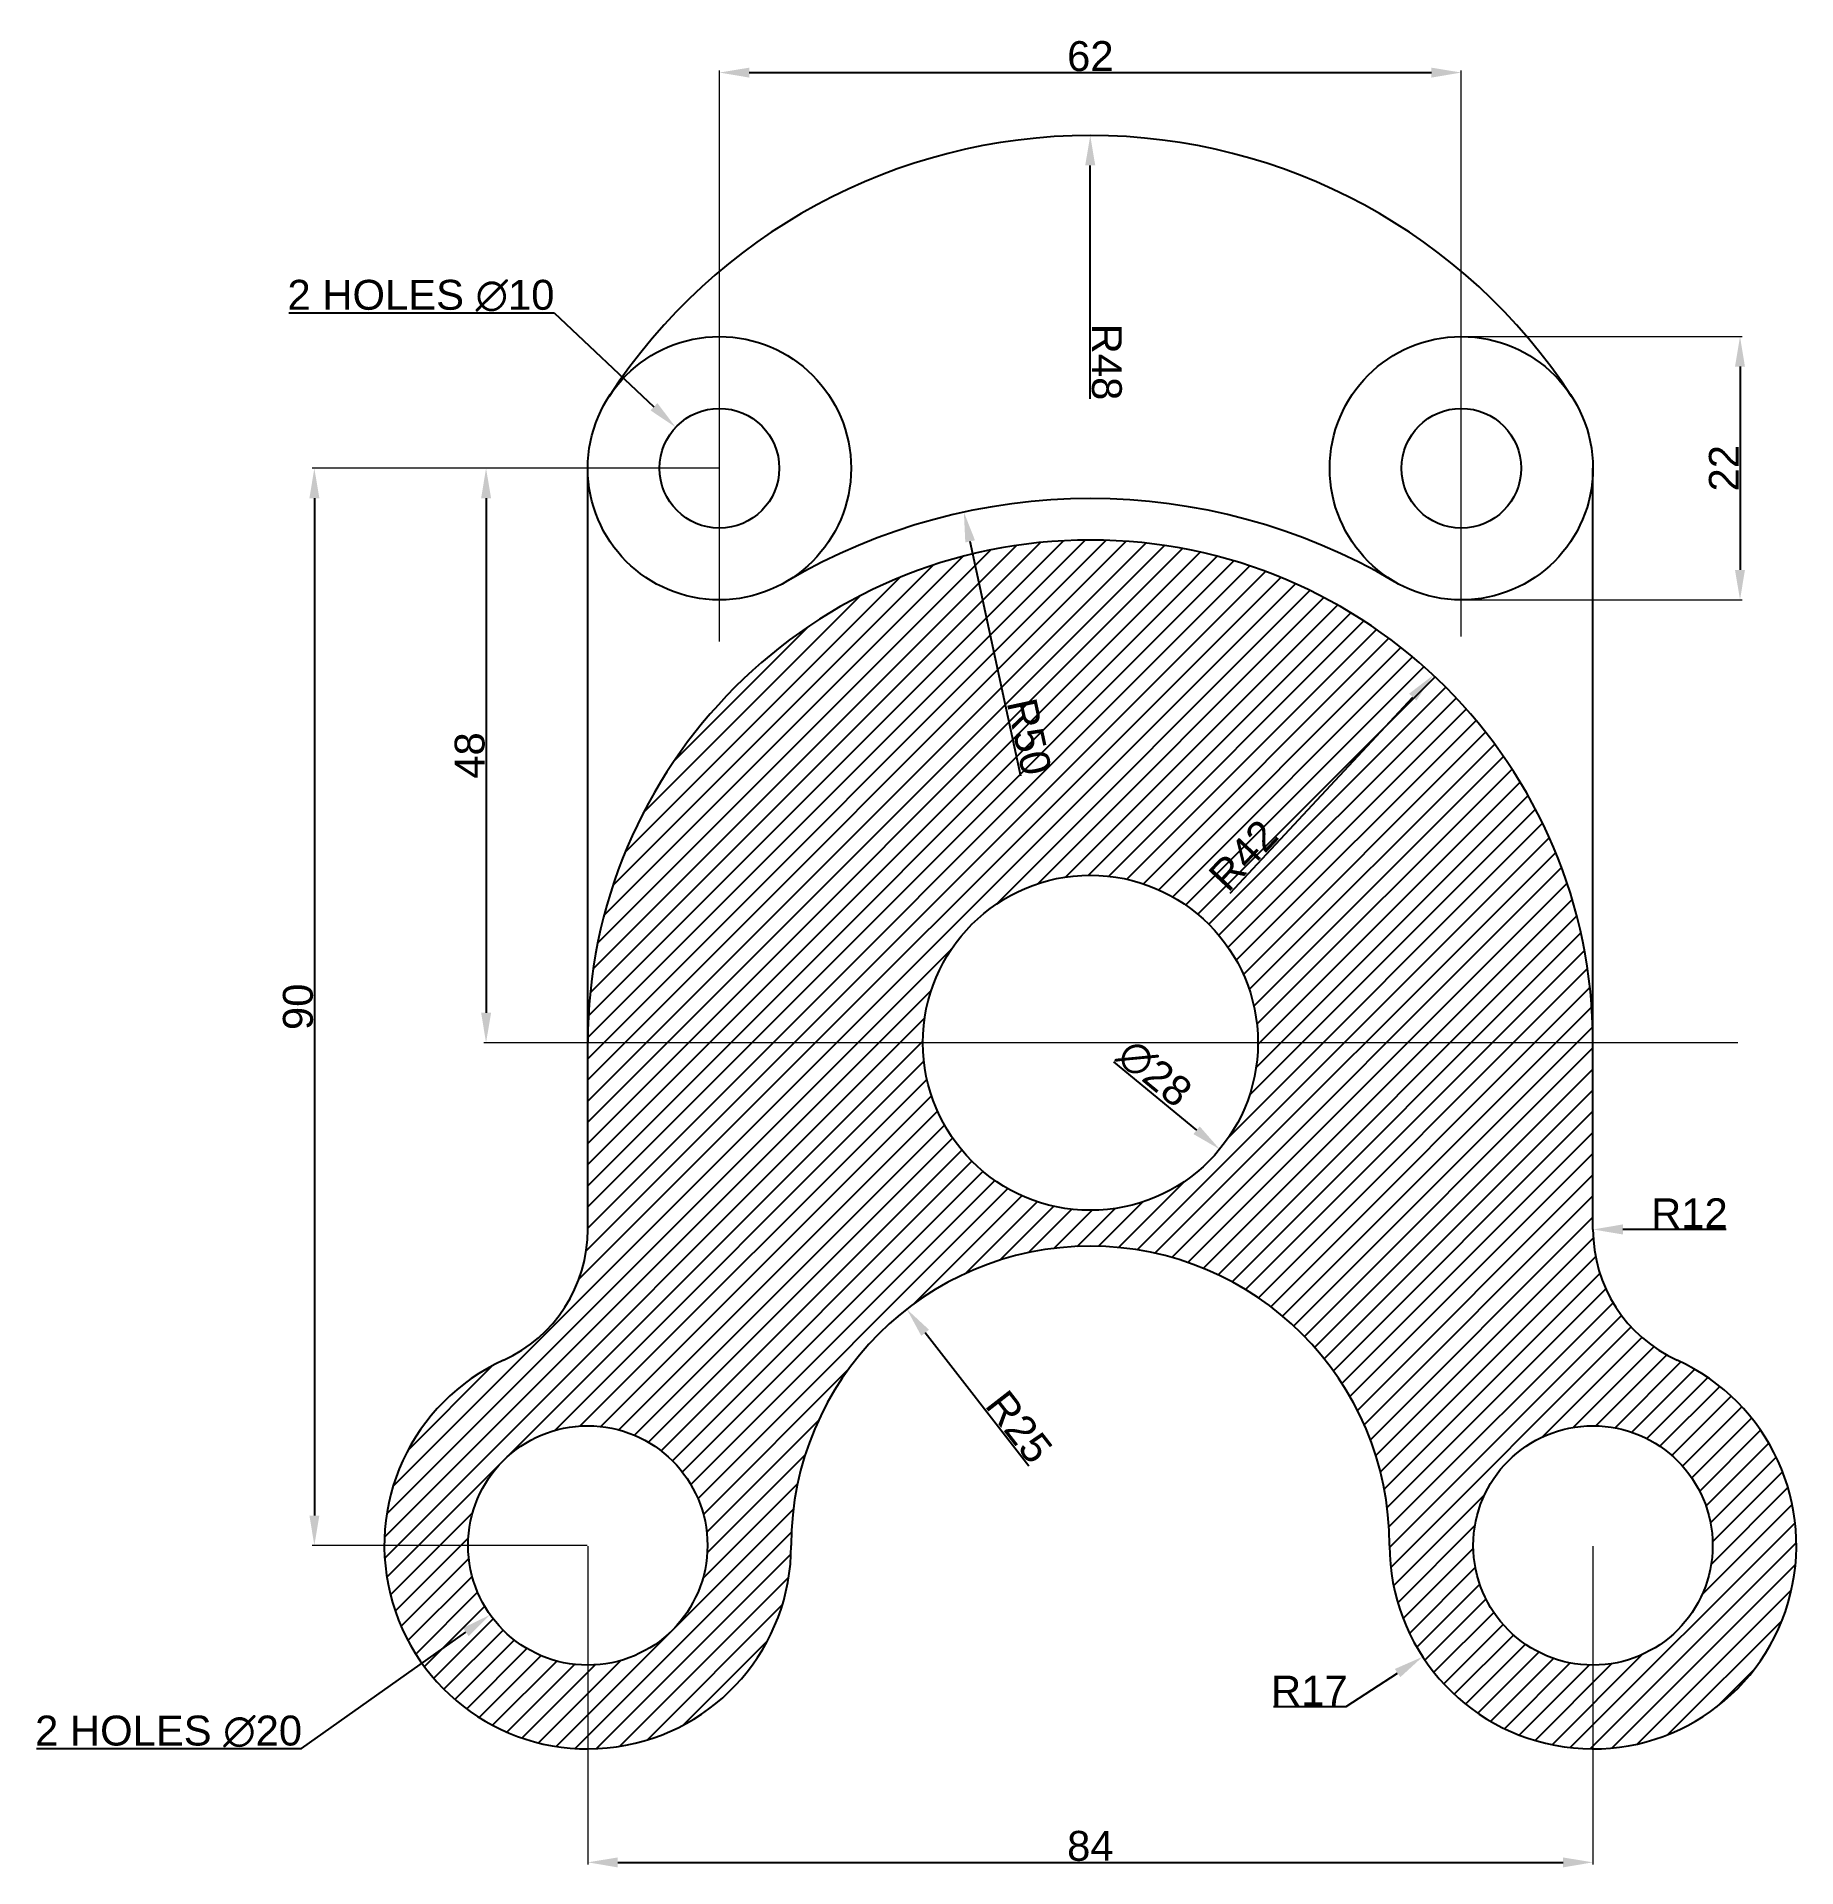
# Model space of a CAD drawing. Header units: millimetres. Extents: x -46 to 101, y -27 to 126.
import ezdxf

# ---------------------------------------------------------------- set-up
doc = ezdxf.new("R2010")
doc.units = ezdxf.units.MM
doc.header["$MEASUREMENT"] = 0
doc.styles.get("Standard").update_dxf_attribs({"font": 'arial.ttf'})
doc.dimstyles.new('Copy of Standard', dxfattribs={"dimtxt": 2.5, "dimasz": 2.5, "dimexe": 0.18, "dimexo": 0.0625, "dimgap": 0.09, "dimtad": 1, "dimtoh": 1, "dimdec": 0, "dimzin": 0, "dimdsep": 46, "dimtxsty": 'Standard', "dimcen": 0, "dimadec": 0, "dimazin": 0, "dimtfac": 1, "dimtdec": 0, "dimtofl": 0, "dimtmove": 0, "dimatfit": 3, "dimfxl": 1, "dimtolj": 1, "dimtzin": 0, "dimlwe": 5, "dimarcsym": 0})

# ---------------------------------------------------------------- blocks, each defined once
blk = doc.blocks.new('*D1')
at = {"color": 0, "lineweight": 5, "transparency": 16777216}
for p, q in [((11, 75.53), (11, 123.24)), ((73, 75.93), (73, 123.24))]:
    blk.add_line(p, q, dxfattribs=at)
at = {"color": 0, "lineweight": -2, "transparency": 16777216}
blk.add_line((13.5, 123.06), (70.5, 123.06), dxfattribs=at)
at = {"color": 0, "transparency": 16777216}
for points in [[(13.5, 123.47), (13.5, 122.64), (11, 123.06)], [(70.5, 123.47), (70.5, 122.64), (73, 123.06)]]:
    blk.add_solid(points, dxfattribs=at)
at = {"layer": 'Defpoints', "color": 0, "transparency": 16777216}
for p in [(73, 123.06), (11, 75.47), (73, 75.87)]:
    blk.add_point(p, dxfattribs=at)
at = {"color": 0, "transparency": 16777216, "insert": (42, 124.42), "char_height": 2.5, "attachment_point": 5}
blk.add_mtext('\\A1;62', dxfattribs=at)
blk = doc.blocks.new('*D2')
at = {"color": 0, "lineweight": 5, "transparency": 16777216}
for p, q in [((10.94, 90), (-8.68, 90)), ((96.12, 42), (-8.68, 42))]:
    blk.add_line(p, q, dxfattribs=at)
at = {"color": 0, "lineweight": -2, "transparency": 16777216}
blk.add_line((-8.5, 87.5), (-8.5, 44.5), dxfattribs=at)
at = {"color": 0, "transparency": 16777216}
for points in [[(-8.91, 87.5), (-8.08, 87.5), (-8.5, 90)], [(-8.91, 44.5), (-8.08, 44.5), (-8.5, 42)]]:
    blk.add_solid(points, dxfattribs=at)
at = {"layer": 'Defpoints', "color": 0, "transparency": 16777216}
for p in [(11, 90), (-8.5, 42), (96.18, 42)]:
    blk.add_point(p, dxfattribs=at)
at = {"color": 0, "transparency": 16777216, "insert": (-9.86, 66), "char_height": 2.5, "attachment_point": 5, "rotation": 90}
blk.add_mtext('\\A1;48', dxfattribs=at)
blk = doc.blocks.new('*D3')
at = {"color": 0, "lineweight": 5, "transparency": 16777216}
for p, q in [((10.94, 90), (-23.03, 90)), ((-0.06, 0), (-23.03, 0))]:
    blk.add_line(p, q, dxfattribs=at)
at = {"color": 0, "lineweight": -2, "transparency": 16777216}
blk.add_line((-22.85, 87.5), (-22.85, 2.5), dxfattribs=at)
at = {"color": 0, "transparency": 16777216}
for points in [[(-23.26, 87.5), (-22.43, 87.5), (-22.85, 90)], [(-23.26, 2.5), (-22.43, 2.5), (-22.85, 0)]]:
    blk.add_solid(points, dxfattribs=at)
at = {"layer": 'Defpoints', "color": 0, "transparency": 16777216}
for p in [(11, 90), (-22.85, 0), (0, 0)]:
    blk.add_point(p, dxfattribs=at)
at = {"color": 0, "transparency": 16777216, "insert": (-24.21, 45), "char_height": 2.5, "attachment_point": 5, "rotation": 90}
blk.add_mtext('\\A1;90', dxfattribs=at)
blk = doc.blocks.new('*D4')
at = {"color": 0, "lineweight": 5, "transparency": 16777216}
for p, q in [((0, -0.06), (0, -26.66)), ((84, -0.06), (84, -26.66))]:
    blk.add_line(p, q, dxfattribs=at)
at = {"color": 0, "lineweight": -2, "transparency": 16777216}
blk.add_line((2.5, -26.48), (81.5, -26.48), dxfattribs=at)
at = {"color": 0, "transparency": 16777216}
for points in [[(2.5, -26.07), (2.5, -26.9), (0, -26.48)], [(81.5, -26.07), (81.5, -26.9), (84, -26.48)]]:
    blk.add_solid(points, dxfattribs=at)
at = {"layer": 'Defpoints', "color": 0, "transparency": 16777216}
for p in [(0, 0), (84, 0), (84, -26.48)]:
    blk.add_point(p, dxfattribs=at)
at = {"color": 0, "transparency": 16777216, "insert": (42, -25.12), "char_height": 2.5, "attachment_point": 5}
blk.add_mtext('\\A1;84', dxfattribs=at)
blk = doc.blocks.new('*D5')
at = {"color": 0, "lineweight": -2, "transparency": 16777216}
blk.add_line((41.99, 95.8), (41.99, 115.3), dxfattribs=at)
at = {"color": 0, "transparency": 16777216}
blk.add_solid([(42.41, 115.3), (41.57, 115.3), (41.99, 117.8)], dxfattribs=at)
at = {"layer": 'Defpoints', "color": 0, "transparency": 16777216}
for p in [(41.99, 117.8), (42, 69.8)]:
    blk.add_point(p, dxfattribs=at)
at = {"color": 0, "transparency": 16777216, "insert": (43.36, 98.88), "char_height": 2.5, "attachment_point": 5, "rotation": 270.0143}
blk.add_mtext('\\A1;R48', dxfattribs=at)
blk = doc.blocks.new('*D6')
at = {"color": 0, "lineweight": -2, "transparency": 16777216}
blk.add_line((53.67, 54.51), (68.95, 70.88), dxfattribs=at)
at = {"color": 0, "transparency": 16777216}
blk.add_solid([(68.64, 71.17), (69.25, 70.6), (70.65, 72.71)], dxfattribs=at)
at = {"layer": 'Defpoints', "color": 0, "transparency": 16777216}
for p in [(70.65, 72.71), (42, 42)]:
    blk.add_point(p, dxfattribs=at)
at = {"color": 0, "transparency": 16777216, "insert": (54.78, 57.67), "char_height": 2.5, "attachment_point": 5, "rotation": 46.9861}
blk.add_mtext('\\A1;R42', dxfattribs=at)
blk = doc.blocks.new('*D7')
at = {"color": 0, "lineweight": -2, "transparency": 16777216}
blk.add_line((36.2, 64.28), (31.96, 83.89), dxfattribs=at)
at = {"color": 0, "transparency": 16777216}
blk.add_solid([(32.36, 83.98), (31.55, 83.8), (31.43, 86.33)], dxfattribs=at)
at = {"layer": 'Defpoints', "color": 0, "transparency": 16777216}
for p in [(31.43, 86.33), (42, 37.46)]:
    blk.add_point(p, dxfattribs=at)
at = {"color": 0, "transparency": 16777216, "insert": (36.88, 67.57), "char_height": 2.5, "attachment_point": 5, "rotation": 282.2087}
blk.add_mtext('\\A1;R50', dxfattribs=at)
blk = doc.blocks.new('*D8')
at = {"color": 0, "lineweight": -2, "transparency": 16777216}
blk.add_line((95.13, 26.4), (86.5, 26.4), dxfattribs=at)
at = {"color": 0, "transparency": 16777216}
blk.add_solid([(86.5, 26.82), (86.5, 25.98), (84, 26.4)], dxfattribs=at)
at = {"layer": 'Defpoints', "color": 0, "transparency": 16777216}
for p in [(84, 26.4), (96, 26.4)]:
    blk.add_point(p, dxfattribs=at)
at = {"color": 0, "transparency": 16777216, "insert": (92.06, 27.75), "char_height": 2.5, "attachment_point": 5}
blk.add_mtext('\\A1;R12', dxfattribs=at)
blk = doc.blocks.new('*D9')
at = {"color": 0, "lineweight": -2, "transparency": 16777216}
for p, q in [((63.38, -13.47), (67.67, -10.66)), ((57.31, -13.47), (63.38, -13.47))]:
    blk.add_line(p, q, dxfattribs=at)
at = {"color": 0, "transparency": 16777216}
blk.add_solid([(67.45, -10.32), (67.9, -11.01), (69.77, -9.3)], dxfattribs=at)
at = {"layer": 'Defpoints', "color": 0, "transparency": 16777216}
for p in [(84, 0), (69.77, -9.3)]:
    blk.add_point(p, dxfattribs=at)
at = {"color": 0, "transparency": 16777216, "insert": (60.3, -12.13), "char_height": 2.5, "attachment_point": 5}
blk.add_mtext('\\A1;R17', dxfattribs=at)
blk = doc.blocks.new('*D10')
at = {"color": 0, "lineweight": -2, "transparency": 16777216}
blk.add_line((36.86, 6.62), (28.19, 17.77), dxfattribs=at)
at = {"color": 0, "transparency": 16777216}
blk.add_solid([(28.52, 18.02), (27.87, 17.51), (26.66, 19.74)], dxfattribs=at)
at = {"layer": 'Defpoints', "color": 0, "transparency": 16777216}
for p in [(26.66, 19.74), (42, 0)]:
    blk.add_point(p, dxfattribs=at)
at = {"color": 0, "transparency": 16777216, "insert": (36.04, 9.9), "char_height": 2.5, "attachment_point": 5, "rotation": 307.848}
blk.add_mtext('\\A1;R25', dxfattribs=at)
blk = doc.blocks.new('*D11')
at = {"color": 0, "lineweight": -2, "transparency": 16777216}
for p, q in [((-24.97, 102.98), (-2.82, 102.98)), ((-2.82, 102.98), (5.53, 95.13))]:
    blk.add_line(p, q, dxfattribs=at)
at = {"color": 0, "transparency": 16777216}
blk.add_solid([(5.82, 95.44), (5.25, 94.83), (7.35, 93.42)], dxfattribs=at)
at = {"layer": 'Defpoints', "color": 0, "transparency": 16777216}
for p in [(7.35, 93.42), (14.65, 86.58)]:
    blk.add_point(p, dxfattribs=at)
at = {"color": 0, "transparency": 16777216, "insert": (-13.94, 104.41), "char_height": 2.5, "attachment_point": 5}
blk.add_mtext('\\A1;2 HOLES ∅10', dxfattribs=at)
blk = doc.blocks.new('*D12')
at = {"color": 0, "lineweight": -2, "transparency": 16777216}
for p, q in [((-23.91, -16.98), (-10.19, -7.24)), ((-46.06, -16.98), (-23.91, -16.98))]:
    blk.add_line(p, q, dxfattribs=at)
at = {"color": 0, "transparency": 16777216}
blk.add_solid([(-10.43, -6.9), (-9.95, -7.58), (-8.15, -5.79)], dxfattribs=at)
at = {"layer": 'Defpoints', "color": 0, "transparency": 16777216}
for p in [(8.15, 5.79), (-8.15, -5.79)]:
    blk.add_point(p, dxfattribs=at)
at = {"color": 0, "transparency": 16777216, "insert": (-35.03, -15.55), "char_height": 2.5, "attachment_point": 5}
blk.add_mtext('\\A1;2 HOLES ∅20', dxfattribs=at)
blk = doc.blocks.new('*D13')
at = {"color": 0, "lineweight": -2, "transparency": 16777216}
blk.add_line((43.94, 40.4), (50.88, 34.69), dxfattribs=at)
at = {"color": 0, "transparency": 16777216}
blk.add_solid([(51.14, 35.01), (50.61, 34.37), (52.81, 33.1)], dxfattribs=at)
at = {"layer": 'Defpoints', "color": 0, "transparency": 16777216}
for p in [(31.19, 50.9), (52.81, 33.1)]:
    blk.add_point(p, dxfattribs=at)
at = {"color": 0, "transparency": 16777216, "insert": (47.36, 39.45), "char_height": 2.5, "attachment_point": 5, "rotation": 320.5252}
blk.add_mtext('\\A1;∅28', dxfattribs=at)
blk = doc.blocks.new('*D14')
at = {"color": 0, "lineweight": 5, "transparency": 16777216}
for p, q in [((73.06, 101), (96.47, 101)), ((73.06, 79), (96.47, 79))]:
    blk.add_line(p, q, dxfattribs=at)
at = {"color": 0, "lineweight": -2, "transparency": 16777216}
blk.add_line((96.29, 98.5), (96.29, 81.5), dxfattribs=at)
at = {"color": 0, "transparency": 16777216}
for points in [[(95.87, 98.5), (96.7, 98.5), (96.29, 101)], [(95.87, 81.5), (96.7, 81.5), (96.29, 79)]]:
    blk.add_solid(points, dxfattribs=at)
at = {"layer": 'Defpoints', "color": 0, "transparency": 16777216}
for p in [(73, 101), (73, 79), (96.29, 79)]:
    blk.add_point(p, dxfattribs=at)
at = {"color": 0, "transparency": 16777216, "insert": (94.94, 90), "char_height": 2.5, "attachment_point": 5, "rotation": 90}
blk.add_mtext('\\A1;22', dxfattribs=at)

msp = doc.modelspace()

# ---------------------------------------------------------------- hatches: boundary and pattern name
h = msp.add_hatch()
h.set_pattern_fill('ANSI31', color=256, scale=10)
h.paths.add_polyline_path([(0, 42), (0, 26.4, -0.294111), (-7.03, 15.48, 1.833305), (17, 0, -1), (67, 0, 1.833305), (91.03, 15.48, -0.294111), (84, 26.4), (84, 42, 1)])
h.paths.add_polyline_path([(56, 42, -1), (28, 42, -1)], flags=16)
h.paths.add_polyline_path([(10, 0, -1), (-10, 0, -1)], flags=16)
h.paths.add_polyline_path([(94, 0, -1), (74, 0, -1)], flags=16)

# ---------------------------------------------------------------- linework, layer by layer
for p, q in [((0, 26.4), (0, 90)), ((84, 26.4), (84, 90))]:
    msp.add_line(p, q)
for centre, radius in [((11, 90), 11), ((73, 90), 11), ((11, 90), 5), ((73, 90), 5), ((42, 42), 14), ((0, 0), 10), ((84, 0), 10)]:
    msp.add_circle(centre, radius)
for centre, radius, start, end in [((42, 69.8), 48, 33.0875, 146.9125), ((42, 37.46), 50, 59.4562, 120.5438), ((42, 42), 42, 0, 180), ((-12, 26.4), 12, 294.4433, 0), ((96, 26.4), 12, 180, 245.5567), ((42, 0), 25, 0, 180), ((0, 0), 17, 114.4433, 0), ((84, 0), 17, 180, 65.5567)]:
    msp.add_arc(centre, radius, start, end)

# ---------------------------------------------------------------- dimensions: what is measured, and where the dimension line sits
dim = msp.add_linear_dim(base=(73, 123.06), p1=(11, 75.47), p2=(73, 75.87), dimstyle='Copy of Standard')
dim.commit()
dim.dimension.update_dxf_attribs({"geometry": '*D1', "text_midpoint": (42, 123.06), "dimtype": 160})
for center, mpoint, picture, middle in [((42, 69.8), (41.99, 117.8), '*D5', (41.99, 98.88)), ((42, 37.46), (31.43, 86.33), '*D7', (35.55, 67.28)), ((42, 42), (70.65, 72.71), '*D6', (55.76, 56.75)), ((96, 26.4), (84, 26.4), '*D8', (92.06, 26.4)), ((42, 0), (26.66, 19.74), '*D10', (34.96, 9.06)), ((84, 0), (69.77, -9.3), '*D9', (60.3, -13.47))]:
    dim = msp.add_radius_dim(center=center, mpoint=mpoint, dimstyle='Copy of Standard')
    dim.commit()
    dim.dimension.update_dxf_attribs({"geometry": picture, "text_midpoint": middle, "dimtype": 164})
for p1, p2, picture, middle in [((14.65, 86.58), (7.35, 93.42), '*D11', (-13.94, 102.98)), ((8.15, 5.79), (-8.15, -5.79), '*D12', (-35.03, -16.98))]:
    dim = msp.add_diameter_dim_2p(p1=p1, p2=p2, text='2 HOLES <>', dimstyle='Copy of Standard')
    dim.commit()
    dim.dimension.update_dxf_attribs({"geometry": picture, "text_midpoint": middle, "dimtype": 163})
for base, p1, p2, picture, middle in [((96.29, 79), (73, 101), (73, 79), '*D14', (94.94, 90)), ((-22.85, 0), (11, 90), (0, 0), '*D3', (-24.21, 45))]:
    dim = msp.add_linear_dim(base=base, p1=p1, p2=p2, angle=90, dimstyle='Copy of Standard')
    dim.commit()
    dim.dimension.update_dxf_attribs({"geometry": picture, "text_midpoint": middle})
dim = msp.add_linear_dim(base=(-8.5, 42), p1=(11, 90), p2=(96.18, 42), angle=90, dimstyle='Copy of Standard')
dim.commit()
dim.dimension.update_dxf_attribs({"geometry": '*D2', "text_midpoint": (-8.5, 66), "dimtype": 160})
dim = msp.add_diameter_dim_2p(p1=(31.19, 50.9), p2=(52.81, 33.1), dimstyle='Copy of Standard')
dim.commit()
dim.dimension.update_dxf_attribs({"geometry": '*D13', "text_midpoint": (46.44, 38.34), "dimtype": 163})
dim = msp.add_linear_dim(base=(84, -26.48), p1=(0, 0), p2=(84, 0), dimstyle='Copy of Standard')
dim.commit()
dim.dimension.update_dxf_attribs({"geometry": '*D4', "text_midpoint": (42, -25.12)})

doc.saveas('drawing.dxf')
